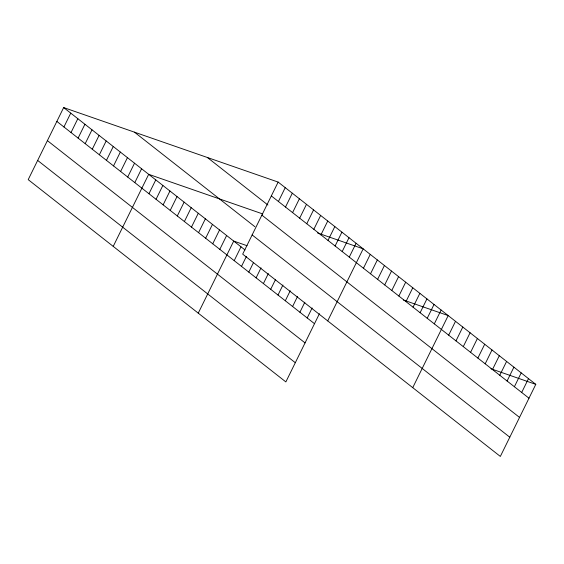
<?xml version="1.0" encoding="UTF-8"?>
<svg xmlns="http://www.w3.org/2000/svg" width="564" height="564" viewBox="0 0 564 564"><rect width="100%" height="100%" fill="white"/><g stroke="black" fill="none" stroke-linecap="round" stroke-linejoin="round"><path stroke-width="0.85" d="M278.144 182.08L242.682 254.145L500.339 456.431L535.8 384.359L278.144 182.08L63.661 107.569L28.2 179.641L285.856 381.92L319.428 313.697M63.936 126.978L70.747 113.131M71.022 132.54L77.832 118.694M78.107 138.102L84.917 124.256M85.192 143.665L92.002 129.819M92.277 149.227L99.088 135.381M99.363 154.79L106.173 140.944M106.448 160.352L113.258 146.513M113.533 165.915L120.343 152.076M120.618 171.484L127.436 157.638M127.704 177.047L134.521 163.2M134.789 182.609L141.606 168.763M113.223 246.39L148.692 174.325L262.739 213.946M148.959 193.734L155.777 179.888M156.045 199.296L162.862 185.45M163.13 204.859L169.947 191.013M170.215 210.421L177.033 196.575M177.3 215.984L184.118 202.138M184.393 221.546L191.203 207.7M191.478 227.109L198.288 213.262M198.563 232.671L205.374 218.825M205.648 238.234L212.459 224.387M212.734 243.796L219.544 229.95M219.819 249.358L226.629 235.512M198.253 313.147L233.715 241.075L247.081 245.721M234.201 260.653L241.018 246.806M241.505 266.384L246.426 256.387M278.419 201.489L285.229 187.643M248.802 272.116L253.342 262.887M285.504 207.051L292.314 193.205M256.105 277.848L261.026 267.851M292.589 212.614L299.399 198.768M263.402 283.579L268.323 273.575M299.674 218.176L306.485 204.33M270.706 289.311L275.627 279.307M306.76 223.739L313.57 209.893M278.003 295.042L282.924 285.039M313.845 229.301L320.655 215.455M285.306 300.774L290.227 290.77M320.93 234.864L327.74 221.017M292.603 306.506L297.524 296.502M328.015 240.426L334.826 226.58M299.907 312.237L304.828 302.233M335.101 245.989L341.911 232.142M307.204 317.969L312.125 307.965M342.186 251.551L349.003 237.705M349.271 257.113L356.088 243.267M327.705 320.902L363.174 248.83L317.56 232.988M363.442 268.238L370.259 254.392M370.527 273.801L377.344 259.955M377.612 279.363L384.429 265.517M384.697 284.926L391.515 271.08M391.783 290.488L398.6 276.642M398.868 296.051L405.685 282.204M405.96 301.613L412.77 287.774M413.045 307.176L419.856 293.336M420.131 312.738L426.941 298.899M427.216 318.308L434.026 304.461M434.301 323.87L441.111 310.024M412.735 387.651L448.197 315.586L403.373 300.013M448.683 335.164L455.5 321.318M455.987 340.896L462.797 327.049M463.284 346.62L470.101 332.781M470.587 352.352L477.398 338.513M477.884 358.084L484.702 344.237M485.188 363.815L491.998 349.969M492.485 369.547L499.302 355.701M499.789 375.279L506.599 361.432M507.085 381.01L513.903 367.164M514.389 386.742L521.199 372.896M521.686 392.474L528.503 378.627M490.976 368.786L535.8 384.359M271.333 195.927L528.99 398.205M207.369 157.49L267.914 205.028M261.879 215.138L519.536 417.416M134.443 132.159L254.893 226.728M252.136 234.934L509.793 437.213M63.661 107.569L244.995 249.937M56.851 121.415L314.508 323.701M47.397 140.633L305.053 342.912M37.654 160.423L295.31 362.708"/></g></svg>
